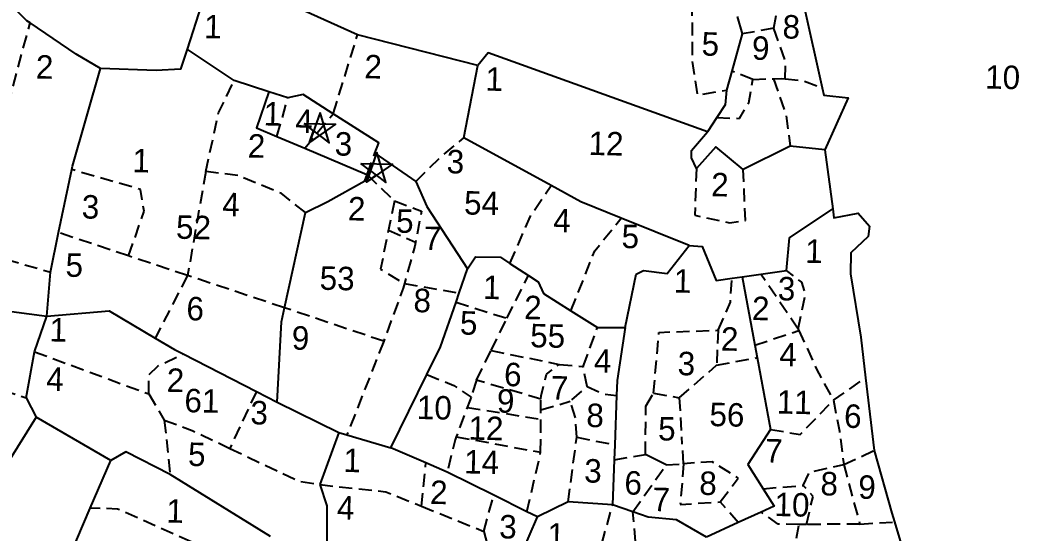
# Model space of a CAD drawing. Header units: metres. Extents: x 291404 to 294611, y 2095644 to 2100556.
# Drawn here: x 292435.7 to 292818.1, y 2099789.1 to 2099985.2 of the extents above; entities that cross this region are included whole.
import ezdxf
from ezdxf.enums import TextEntityAlignment as Align

# ---------------------------------------------------------------- set-up
doc = ezdxf.new("R2010")
doc.units = ezdxf.units.M
doc.header["$MEASUREMENT"] = 0
doc.linetypes.add('DASHED', pattern=[0.75, 0.5, -0.25])
for name, color, linetype in [('OFF', 1, 'Continuous'), ('POLY_PARCEL', 6, 'Continuous'), ('POLY_SUBPARCEL', 6, 'DASHED'), ('SYM_STONE', 1, 'Continuous'), ('TEXT_MAPIN', 7, 'Continuous'), ('TEXT_PARCEL', 7, 'Continuous')]:
    doc.layers.add(name, color=color, linetype=linetype)
doc.styles.add('TEXT_MAP', font='', dxfattribs={"height": 2.5})
doc.styles.get('TEXT_MAP').set_extended_font_data('Kruti Dev 050')

# ---------------------------------------------------------------- blocks, each defined once
blk = doc.blocks.new('STONE_STAR')
for points in [[(0, 0.639), (-0.376, -0.517), (0, -0.244), (0.375, -0.517)], [(-0.607, 0.197), (0.607, 0.197), (-0.376, -0.517), (-0.233, -0.075)]]:
    blk.add_lwpolyline(points, close=True)
blk.add_lwpolyline([(-0.233, -0.075), (0, -0.244)])

msp = doc.modelspace()

# ---------------------------------------------------------------- linework, layer by layer
at = {"layer": 'OFF'}
msp.add_lwpolyline([(292683.02, 2099815.08), (292675.13, 2099819.07)], dxfattribs=at)
at = {"layer": 'POLY_PARCEL'}
for points in [[(292439.54, 2099984.12), (292438.38, 2099984.9), (292418.8, 2100004.14), (292411.97, 2100014.49)], [(292505.22, 2099991.21), (292499.64, 2099974.11)], [(292564.92, 2099979.61), (292534.29, 2099993.5), (292524, 2099993.56)], [(292735.74, 2099990.75), (292742.8, 2099959.36)], [(292466.57, 2099966.75), (292457.17, 2099972.19), (292439.54, 2099984.12)], [(292710.25, 2099986.6), (292712.16, 2099979.93)], [(292610.98, 2099967.91), (292564.92, 2099979.61)], [(292712.16, 2099979.93), (292708.15, 2099965.73)], [(292499.64, 2099974.11), (292497.15, 2099966.48), (292487.84, 2099965.98), (292466.57, 2099966.75)], [(292517.73, 2099962.17), (292499.64, 2099974.11)], [(292698.9, 2099942.44), (292614.87, 2099972.71), (292610.98, 2099967.91)], [(292605.62, 2099940.14), (292610.98, 2099967.91)], [(292455.5, 2099928.04), (292455.77, 2099929.35), (292466.57, 2099966.75)], [(292708.15, 2099965.73), (292706.09, 2099958.4)], [(292530.96, 2099957.84), (292517.73, 2099962.17)], [(292530.96, 2099957.84), (292526.28, 2099944.05), (292534.07, 2099940.76)], [(292538.27, 2099955.45), (292530.96, 2099957.84)], [(292555.59, 2099949.37), (292544.11, 2099956.72), (292538.27, 2099955.45)], [(292706.09, 2099958.4), (292705.57, 2099952.8), (292702.42, 2099947.91)], [(292742.8, 2099959.36), (292743.44, 2099956.49), (292752.65, 2099955.49), (292743.8, 2099935.63)], [(292571.57, 2099934.29), (292573.01, 2099938.22), (292555.59, 2099949.37)], [(292702.42, 2099947.91), (292698.9, 2099942.44)], [(292694.59, 2099928.49), (292692.67, 2099932.54), (292692.73, 2099935.35), (292698.9, 2099942.44)], [(292534.07, 2099940.76), (292544.7, 2099936.27)], [(292639.05, 2099921.99), (292605.62, 2099940.14)], [(292544.7, 2099936.27), (292568.46, 2099926.22)], [(292571.57, 2099934.29), (292587.18, 2099923.55)], [(292712.56, 2099928.11), (292701.99, 2099936.76), (292694.59, 2099928.49)], [(292730.49, 2099936.95), (292712.56, 2099928.11)], [(292743.8, 2099935.63), (292730.49, 2099936.95)], [(292743.8, 2099935.63), (292746.78, 2099913.02)], [(292450.47, 2099903.94), (292455.5, 2099928.04)], [(292545.01, 2099911.63), (292553.47, 2099915.86), (292567.71, 2099923.77), (292568.57, 2099926.12)], [(292587.18, 2099923.55), (292591.39, 2099913.93), (292606.93, 2099890.14)], [(292665.85, 2099909.48), (292650.32, 2099915.72), (292639.05, 2099921.99)], [(292536.95, 2099875.19), (292545.01, 2099911.63)], [(292729.13, 2099889.51), (292730.2, 2099901.92), (292746.78, 2099913.02)], [(292746.78, 2099913.02), (292747.23, 2099909.56), (292756.5, 2099911.36), (292760.81, 2099906.46), (292760.32, 2099902.46), (292753.77, 2099896.18), (292753.6, 2099888.16), (292757.5, 2099864.01), (292759.33, 2099848.41)], [(292691.81, 2099899.04), (292665.85, 2099909.48)], [(292447.38, 2099888.83), (292450.47, 2099903.94)], [(292667.36, 2099867.7), (292671.51, 2099888.06), (292674.33, 2099889.4), (292683.37, 2099888.27), (292691.81, 2099899.04)], [(292691.81, 2099899.04), (292696.82, 2099898.62), (292702.16, 2099885.67), (292708.24, 2099886.53)], [(292606.93, 2099890.14), (292610.05, 2099894.72), (292619.57, 2099894.51), (292623.22, 2099892.15)], [(292623.22, 2099892.15), (292630.35, 2099887.53)], [(292445.94, 2099871.93), (292447.38, 2099888.83)], [(292603.84, 2099880.87), (292606.93, 2099890.14)], [(292712.09, 2099887.08), (292719.23, 2099888.1)], [(292719.23, 2099888.1), (292729.13, 2099889.51)], [(292630.35, 2099887.53), (292634.02, 2099885.14), (292636.02, 2099880.69), (292646.6, 2099874.06)], [(292708.24, 2099886.53), (292712.09, 2099887.08)], [(292712.09, 2099887.08), (292716.99, 2099860.9)], [(292602.62, 2099877.36), (292603.84, 2099880.87)], [(292409.63, 2099878.19), (292423.69, 2099874.97), (292445.94, 2099871.93)], [(292591.42, 2099849.64), (292596.64, 2099860.23), (292602.62, 2099877.36)], [(292445.94, 2099871.93), (292469.82, 2099873.97), (292487.43, 2099863.62)], [(292534.17, 2099839.14), (292535.75, 2099869.77), (292536.95, 2099875.19)], [(292646.6, 2099874.06), (292656.75, 2099867.7)], [(292441.27, 2099858.41), (292445.94, 2099871.93)], [(292656.75, 2099867.7), (292667.36, 2099867.7)], [(292667.36, 2099867.7), (292664.26, 2099847.34), (292664.04, 2099841.6)], [(292487.43, 2099863.62), (292494.84, 2099859.26), (292498.22, 2099857.53)], [(292716.99, 2099860.9), (292717.88, 2099856.12)], [(292438.01, 2099840.79), (292441.27, 2099858.41)], [(292498.22, 2099857.53), (292526.24, 2099843.19)], [(292717.88, 2099856.12), (292723.02, 2099828.67)], [(292577.61, 2099821.63), (292591.42, 2099849.64)], [(292759.33, 2099848.41), (292762.59, 2099820.59)], [(292526.24, 2099843.19), (292534.17, 2099839.14)], [(292438.01, 2099840.79), (292441.91, 2099833.32)], [(292534.17, 2099839.14), (292557.7, 2099827.52)], [(292664.04, 2099841.6), (292663.33, 2099822.84)], [(292441.91, 2099833.32), (292431.14, 2099816.13), (292403.52, 2099814.12)], [(292470.43, 2099816.85), (292441.91, 2099833.32)], [(292557.7, 2099827.52), (292550.44, 2099807.56)], [(292557.7, 2099827.52), (292560.86, 2099826.58)], [(292560.86, 2099826.58), (292577.61, 2099821.63)], [(292723.02, 2099828.67), (292714.31, 2099815.22), (292720.17, 2099806.01)], [(292663.33, 2099822.84), (292663.11, 2099817.1)], [(292493.21, 2099811.42), (292476.23, 2099820.11), (292470.43, 2099816.85)], [(292591.08, 2099815.84), (292577.61, 2099821.63)], [(292762.59, 2099820.59), (292769.36, 2099796.62), (292770.37, 2099793.28)], [(292462.61, 2099798.58), (292470.43, 2099816.85)], [(292599.26, 2099812.33), (292591.08, 2099815.84)], [(292663.11, 2099817.1), (292662.46, 2099799.8)], [(292531.57, 2099787.7), (292493.21, 2099811.42)], [(292617.01, 2099803.52), (292599.26, 2099812.33)], [(292550.44, 2099807.56), (292553.12, 2099799.45), (292553.21, 2099779.16)], [(292629.76, 2099797.19), (292617.01, 2099803.52)], [(292720.17, 2099806.01), (292724.4, 2099799.36), (292719.37, 2099797.06)], [(292645.49, 2099800.95), (292633.75, 2099795.22)], [(292662.46, 2099799.8), (292645.49, 2099800.95)], [(292670.3, 2099797.16), (292662.46, 2099799.8)], [(292456.78, 2099785.14), (292457.5, 2099786.62), (292462.61, 2099798.58)], [(292633.75, 2099795.22), (292629.76, 2099797.19)], [(292698.46, 2099787.48), (292686.97, 2099794.14), (292676.16, 2099795.18), (292670.3, 2099797.16)], [(292719.37, 2099797.06), (292710.65, 2099793.06)], [(292623.26, 2099758.43), (292627.38, 2099780.44), (292633.75, 2099795.22)], [(292710.65, 2099793.06), (292698.46, 2099787.48)], [(292770.37, 2099793.28), (292776.32, 2099773.73)]]:
    msp.add_lwpolyline(points, dxfattribs=at)
at = {"layer": 'POLY_SUBPARCEL', "ltscale": 10, "flags": 128}
for points in [[(292692.86, 2099991.85), (292693.03, 2099969.36), (292694.99, 2099956.58), (292706.09, 2099958.4)], [(292724.23, 2099982.08), (292725.66, 2099989.38)], [(292421.6, 2099916.46), (292439.54, 2099984.12)], [(292555.59, 2099949.37), (292564.92, 2099979.61)], [(292724.23, 2099982.08), (292712.16, 2099979.93)], [(292728.54, 2099962.75), (292728.74, 2099969.24), (292724.23, 2099982.08)], [(292716.16, 2099962.5), (292708.15, 2099965.73)], [(292506.79, 2099927.26), (292511.73, 2099949.78), (292517.73, 2099962.17)], [(292702.42, 2099947.91), (292711.06, 2099947.63), (292714.69, 2099953.61), (292716.16, 2099962.5)], [(292716.16, 2099962.5), (292724.15, 2099962.8)], [(292724.15, 2099962.8), (292727.01, 2099962.9), (292728.54, 2099962.75)], [(292724.15, 2099962.8), (292728.94, 2099948.84), (292730.49, 2099936.95)], [(292728.54, 2099962.75), (292735.28, 2099962.09), (292742.8, 2099959.36)], [(292534.07, 2099940.76), (292538.27, 2099955.45)], [(292544.7, 2099936.27), (292555.59, 2099949.37)], [(292587.18, 2099923.55), (292596.84, 2099933), (292605.62, 2099940.14)], [(292568.57, 2099926.12), (292571.57, 2099934.29)], [(292477.29, 2099895.02), (292483.19, 2099912.16), (292481.78, 2099920.47), (292455.5, 2099928.04)], [(292506.79, 2099927.26), (292499.86, 2099887.52)], [(292519.12, 2099925.81), (292506.79, 2099927.26)], [(292568.46, 2099926.22), (292568.57, 2099926.12)], [(292568.57, 2099926.12), (292579.01, 2099916.07)], [(292694.59, 2099928.49), (292693.97, 2099910.56), (292707.3, 2099907.72), (292713.38, 2099908.55), (292712.56, 2099928.11)], [(292545.01, 2099911.63), (292535.62, 2099919), (292519.12, 2099925.81)], [(292623.22, 2099892.15), (292631.1, 2099910.29), (292639.05, 2099921.99)], [(292579.01, 2099916.07), (292573.71, 2099890.02), (292582.85, 2099884.43)], [(292579.01, 2099916.07), (292589.35, 2099912.12), (292586.84, 2099898.79), (292582.85, 2099884.43)], [(292646.6, 2099874.06), (292655.69, 2099897.02), (292665.85, 2099909.48)], [(292477.29, 2099895.02), (292450.47, 2099903.94)], [(292576.73, 2099904.89), (292587.13, 2099900.33)], [(292415.87, 2099897.87), (292447.38, 2099888.83)], [(292499.86, 2099887.52), (292477.29, 2099895.02)], [(292733.56, 2099867.06), (292719.23, 2099888.1)], [(292733.56, 2099867.06), (292736.42, 2099880.53), (292734.92, 2099885.02), (292729.13, 2099889.51)], [(292499.86, 2099887.52), (292487.43, 2099863.62)], [(292536.95, 2099875.19), (292499.86, 2099887.52)], [(292582.85, 2099884.43), (292582.35, 2099882.64), (292574.9, 2099862.41)], [(292582.85, 2099884.43), (292603.84, 2099880.87)], [(292622.05, 2099871.17), (292630.35, 2099887.53)], [(292702.93, 2099866.59), (292707.62, 2099877.32), (292708.24, 2099886.53)], [(292602.62, 2099877.36), (292622.05, 2099871.17)], [(292574.9, 2099862.41), (292536.95, 2099875.19)], [(292615.99, 2099858.88), (292622.05, 2099871.17)], [(292651.3, 2099852.71), (292656.75, 2099867.7)], [(292678.19, 2099842.59), (292680.27, 2099865.8), (292702.93, 2099866.59)], [(292702.93, 2099866.59), (292702.32, 2099853.22)], [(292716.99, 2099860.9), (292733.8, 2099866.53)], [(292733.56, 2099867.06), (292733.8, 2099866.53)], [(292733.8, 2099866.53), (292740.59, 2099851.77), (292747.03, 2099839.84)], [(292574.9, 2099862.41), (292560.86, 2099826.58)], [(292441.27, 2099858.41), (292484.97, 2099842.25)], [(292484.97, 2099842.25), (292485.13, 2099849.66), (292488.49, 2099852.88), (292498.22, 2099857.53)], [(292610.39, 2099847.53), (292615.99, 2099858.88)], [(292615.99, 2099858.88), (292642.08, 2099853.54)], [(292635.12, 2099840.31), (292635.13, 2099841.58), (292637.21, 2099849.82), (292642.08, 2099853.54)], [(292642.08, 2099853.54), (292651.3, 2099852.71)], [(292688.03, 2099840.78), (292702.32, 2099853.22)], [(292702.32, 2099853.22), (292717.88, 2099856.12)], [(292407.62, 2099850.48), (292438.01, 2099840.79)], [(292591.42, 2099849.64), (292601.74, 2099845.48), (292608.35, 2099841.06)], [(292652.73, 2099845.03), (292651.3, 2099852.71)], [(292610.39, 2099847.53), (292608.35, 2099841.06)], [(292635.12, 2099840.31), (292610.39, 2099847.53)], [(292747.03, 2099839.84), (292759.33, 2099848.41)], [(292484.97, 2099842.25), (292490.93, 2099832.25)], [(292526.24, 2099843.19), (292516.02, 2099821.44)], [(292648.81, 2099825.68), (292648.33, 2099833.02), (292646.24, 2099839.43), (292652.73, 2099845.03)], [(292652.73, 2099845.03), (292658.73, 2099842.35), (292664.04, 2099841.6)], [(292675.21, 2099837.55), (292675.21, 2099837.55), (292678.19, 2099842.59)], [(292678.19, 2099842.59), (292688.03, 2099840.78)], [(292608.35, 2099841.06), (292607.99, 2099839.93), (292602.68, 2099825.9)], [(292634.98, 2099819.92), (292635.12, 2099840.31)], [(292635.09, 2099836.13), (292646.24, 2099839.43)], [(292688.03, 2099840.78), (292688.98, 2099825.79)], [(292723.02, 2099828.67), (292734.32, 2099826.73), (292747.03, 2099839.84)], [(292747.03, 2099839.84), (292749.33, 2099828), (292750.97, 2099815.22)], [(292606.93, 2099837.11), (292635.07, 2099832.59)], [(292675.13, 2099819.07), (292675.21, 2099837.55)], [(292490.93, 2099832.25), (292493.21, 2099811.42)], [(292490.93, 2099832.25), (292501.55, 2099828.32), (292516.02, 2099821.44)], [(292602.68, 2099825.9), (292602.25, 2099824.76), (292599.26, 2099812.33)], [(292602.68, 2099825.9), (292634.98, 2099819.92)], [(292645.49, 2099800.95), (292648.81, 2099825.68)], [(292648.81, 2099825.68), (292663.33, 2099822.84)], [(292689.72, 2099815.58), (292688.98, 2099825.79)], [(292516.02, 2099821.44), (292542.31, 2099808.94), (292550.44, 2099807.56)], [(292629.76, 2099797.19), (292634.98, 2099819.92)], [(292663.11, 2099817.1), (292675.13, 2099819.07)], [(292750.97, 2099815.22), (292762.59, 2099820.59)], [(292589.39, 2099799.3), (292591.08, 2099815.84)], [(292670.3, 2099797.16), (292683.02, 2099815.08)], [(292683.02, 2099815.08), (292689.72, 2099815.58)], [(292689.72, 2099815.58), (292688.43, 2099799.99), (292703.76, 2099800.94)], [(292703.76, 2099800.94), (292710.65, 2099810.03), (292700.58, 2099816.3), (292689.72, 2099815.58)], [(292735.49, 2099807.27), (292737.83, 2099812.32), (292750.97, 2099815.22)], [(292750.97, 2099815.22), (292757.18, 2099792.47)], [(292550.44, 2099807.56), (292575.69, 2099804.84), (292589.39, 2099799.3)], [(292613.24, 2099789.64), (292617.01, 2099803.52)], [(292720.17, 2099806.01), (292735.49, 2099807.27)], [(292736.77, 2099792.35), (292739.23, 2099803.05), (292735.49, 2099807.27)], [(292656.11, 2099762.64), (292657.44, 2099781.39), (292662.46, 2099799.8)], [(292710.65, 2099793.06), (292703.76, 2099800.94)], [(292508.06, 2099782.68), (292472.99, 2099798.24), (292462.61, 2099798.58)], [(292589.39, 2099799.3), (292613.24, 2099789.64)], [(292672.62, 2099770.91), (292670.3, 2099797.16)], [(292733.9, 2099792.33), (292725.93, 2099792.5), (292719.37, 2099797.06)], [(292730.32, 2099772.3), (292733.9, 2099792.33)], [(292736.77, 2099792.35), (292733.9, 2099792.33)], [(292757.18, 2099792.47), (292736.77, 2099792.35)], [(292757.18, 2099792.47), (292770.37, 2099793.28)], [(292613.24, 2099789.64), (292616.29, 2099778.47), (292614.62, 2099761.44)]]:
    msp.add_lwpolyline(points, dxfattribs=at)

# ---------------------------------------------------------------- block references
at = {"layer": 'SYM_STONE', "xscale": 9.974441035384446, "yscale": 9.974441035384446, "zscale": 9.974441035384446, "rotation": 358.7773004946598}
for p in [(292550.43, 2099943.52), (292572.14, 2099928.29)]:
    msp.add_blockref('STONE_STAR', p, dxfattribs=at)

# ---------------------------------------------------------------- texts
at = {"layer": 'TEXT_MAPIN', "style": 'TEXT_MAP'}
for s, height, p in [('1', 8.98, (292509.56, 2099982.73)), ('8', 8.98, (292730.93, 2099982.63)), ('5', 8.98, (292699.95, 2099976.02)), ('9', 8.98, (292719.24, 2099974.5)), ('2', 8.98, (292445.13, 2099967.36)), ('2', 8.98, (292570.89, 2099967.46)), ('1', 8.98, (292617.24, 2099962.66)), ('1', 8.98, (292532.31, 2099949.36)), ('4', 8.98, (292544.44, 2099946.56)), ('2', 8.98, (292526.24, 2099937.16)), ('3', 8.98, (292559.52, 2099937.87)), ('1', 8.98, (292482.07, 2099931.47)), ('3', 8.98, (292602.38, 2099931.07)), ('2', 8.98, (292703.6, 2099922.35)), ('3', 8.98, (292462.71, 2099913.79)), ('4', 8.98, (292516.46, 2099914.69)), ('2', 8.98, (292564.57, 2099913.13)), ('5', 8.98, (292583.03, 2099908.28)), ('4', 8.98, (292643.15, 2099908.56)), ('5', 8.98, (292669.32, 2099902.41)), ('7', 8.98, (292593.64, 2099901.73)), ('1', 8.98, (292739.63, 2099896.83)), ('5', 8.98, (292456.5, 2099891.45)), ('1', 8.98, (292689.31, 2099885.45)), ('1', 8.98, (292616.28, 2099883.01)), ('3', 8.98, (292729.13, 2099882.49)), ('8', 8.98, (292589.68, 2099877.98)), ('6', 8.98, (292502.77, 2099874.87)), ('2', 8.98, (292632.03, 2099875.36)), ('2', 8.98, (292719.24, 2099875.01)), ('5', 8.98, (292607.45, 2099869.33)), ('1', 8.98, (292450.37, 2099866.76)), ('9', 8.98, (292543.09, 2099863.64)), ('2', 8.98, (292707.34, 2099863.33)), ('4', 8.98, (292729.71, 2099857.31)), ('4', 8.98, (292658.76, 2099854.88)), ('3', 8.98, (292690.78, 2099853.87)), ('6', 8.98, (292624.35, 2099849.68)), ('4', 8.98, (292449.1, 2099847.92)), ('2', 8.98, (292495.21, 2099847.56)), ('7', 8.98, (292642.25, 2099844.57)), ('9', 8.98, (292621.61, 2099839.56)), ('3', 8.98, (292527.27, 2099835.08)), ('10', 8.977, (292594.31, 2099837.02)), ('8', 8.98, (292655.84, 2099834.05)), ('6', 8.98, (292754.49, 2099833.75)), ('12', 8.977, (292614.08, 2099829.2)), ('5', 8.98, (292683.32, 2099828.86)), ('5', 8.98, (292503.39, 2099819.09)), ('7', 8.98, (292724.26, 2099820.5)), ('1', 8.98, (292562.84, 2099816.84)), ('14', 8.977, (292612.42, 2099816.22)), ('3', 8.98, (292655.03, 2099812.83)), ('6', 8.98, (292670.41, 2099808.23)), ('8', 8.98, (292699.07, 2099808.1)), ('8', 8.98, (292745.45, 2099807.92)), ('9', 8.98, (292759.92, 2099806.62)), ('2', 8.98, (292596.02, 2099804.69)), ('7', 8.98, (292681.18, 2099801.89)), ('10', 8.977, (292731.21, 2099799.92)), ('1', 8.98, (292495.06, 2099797.49)), ('4', 8.98, (292560.34, 2099798.7)), ('3', 8.98, (292622.49, 2099791.46)), ('1', 8.98, (292640.94, 2099788.34))]:
    msp.add_text(s, height=height, rotation=358.7773, dxfattribs=at).set_placement(p, align=Align.MIDDLE)
at = {"layer": 'TEXT_PARCEL', "style": 'TEXT_MAP'}
for s, p in [('10', (292811.83, 2099963.39)), ('12', (292660.04, 2099938.07)), ('54', (292612.38, 2099915.17)), ('52', (292502.14, 2099905.97)), ('53', (292557.11, 2099886.46)), ('55', (292637.68, 2099864.4)), ('61', (292505.34, 2099839.64)), ('11', (292732.03, 2099839.1)), ('56', (292706.3, 2099834.32))]:
    msp.add_text(s, height=8.977, rotation=358.7773, dxfattribs=at).set_placement(p, align=Align.MIDDLE)

doc.saveas('drawing.dxf')
